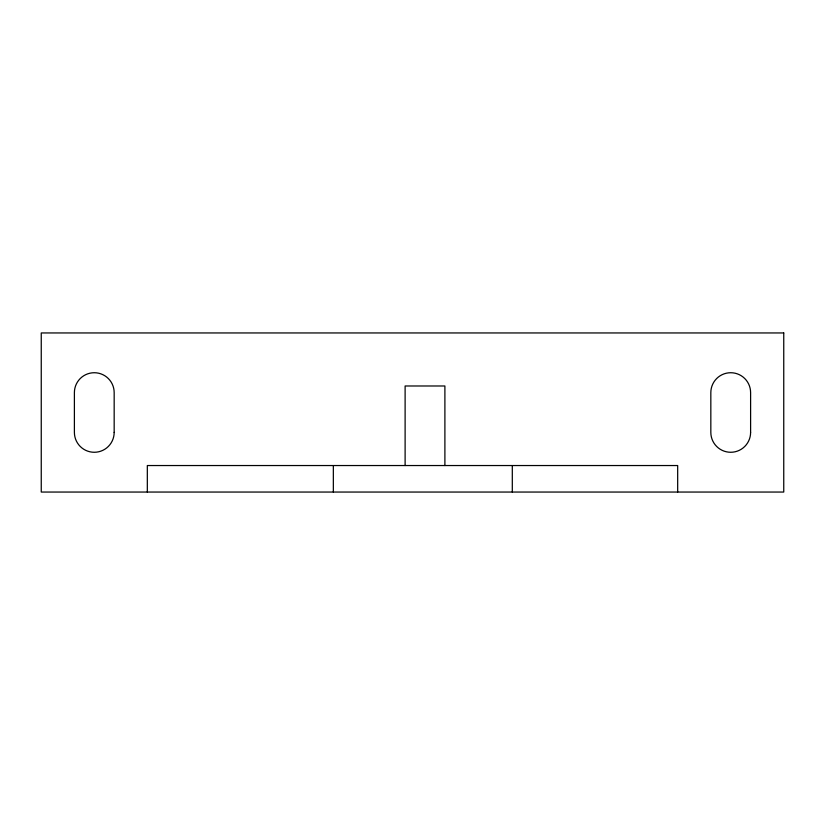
<?xml version="1.0" encoding="UTF-8"?>
<svg xmlns="http://www.w3.org/2000/svg" width="825" height="825" viewBox="0 0 825 825"><rect width="100%" height="100%" fill="white"/><g stroke="black" fill="none" stroke-linecap="round" stroke-linejoin="round"><path stroke-width="1.24" d="M677.676 492.051L677.676 465.537L147.324 465.537L147.324 492.051M512.304 465.537L512.304 492.051M444.892 465.537L444.892 385.987L405.116 385.987L405.116 465.537M333.341 465.537L333.341 492.051M783.75 332.949L41.25 332.949L41.25 492.051L783.75 492.051L783.75 332.949M750.606 432.393L750.606 392.607A19.893 19.893 0 0 0 730.713 372.725A19.893 19.893 0 0 0 710.83 392.607L710.83 432.393A19.893 19.893 0 0 0 730.713 452.275A19.893 19.893 0 0 0 750.606 432.393M114.17 432.393L114.17 392.607A19.893 19.893 0 0 0 94.287 372.725A19.893 19.893 0 0 0 74.394 392.607L74.394 432.393A19.893 19.893 0 0 0 94.287 452.275A19.893 19.893 0 0 0 114.17 432.393"/></g></svg>
